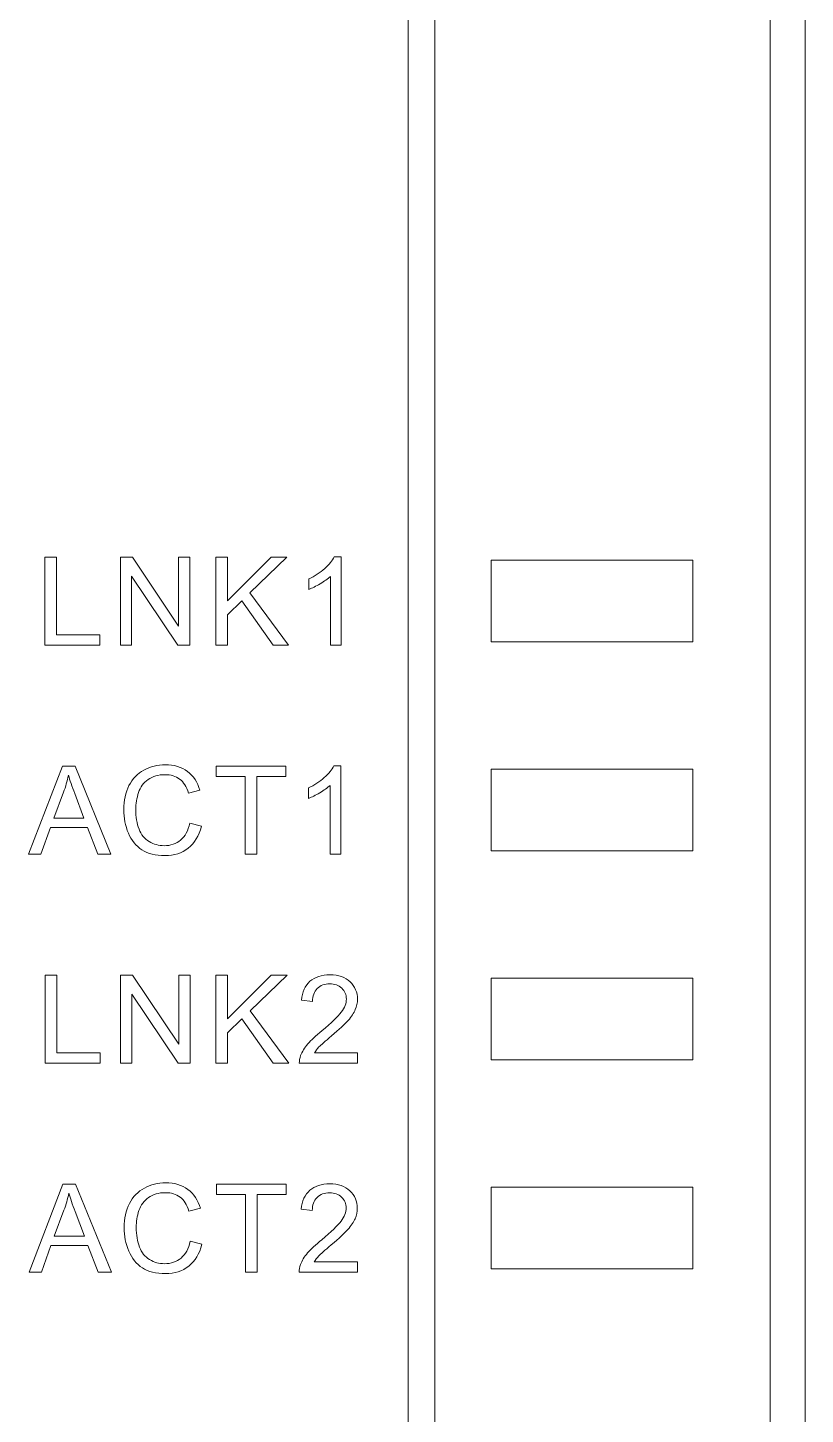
# Model space of a CAD drawing. Header units: millimetres. Extents: x 33157 to 59611, y -29750 to 1750.
# Drawn here: x 54267.4 to 54285.25, y 415.51 to 447.35 of the extents above; entities that cross this region are included whole.
import ezdxf

# ---------------------------------------------------------------- set-up
doc = ezdxf.new("R2010")
doc.units = ezdxf.units.MM
doc.layers.get('0').update_dxf_attribs({"lineweight": 18})

msp = doc.modelspace()

# ---------------------------------------------------------------- linework, layer by layer
at = {"lineweight": 9}
for p, q in [((54276.128, 478.392), (54276.128, 413.909)), ((54276.742, 478.392), (54276.742, 350.976)), ((54284.443, 474.177), (54284.443, 352.724)), ((54285.246, 473.374), (54285.246, 353.206))]:
    msp.add_line(p, q, dxfattribs=at)
for points in [[(54278.035, 433.246), (54282.668, 433.246), (54282.668, 435.124), (54278.035, 435.124)], [(54278.035, 428.446), (54282.668, 428.446), (54282.668, 430.324), (54278.035, 430.324)], [(54278.035, 423.646), (54282.668, 423.646), (54282.668, 425.524), (54278.035, 425.524)], [(54278.035, 418.846), (54282.668, 418.846), (54282.668, 420.724), (54278.035, 420.724)]]:
    msp.add_lwpolyline(points, close=True, dxfattribs=at)
for points, knots in [([(54267.791, 433.171), (54267.791, 433.171), (54267.791, 435.192), (54267.791, 435.192), (54267.791, 435.192), (54268.059, 435.192), (54268.059, 435.192), (54268.059, 435.192), (54268.059, 433.408), (54268.059, 433.408), (54268.059, 433.408), (54269.053, 433.408), (54269.053, 433.408), (54269.053, 433.408), (54269.053, 433.171), (54269.053, 433.171), (54269.053, 433.171), (54267.791, 433.171), (54267.791, 433.171)], [0, 0, 0, 0, 143230.506672, 143230.506672, 143230.506672, 286461.013344, 286461.013344, 286461.013344, 429691.520015, 429691.520015, 429691.520015, 572922.026687, 572922.026687, 572922.026687, 716152.533359, 716152.533359, 716152.533359, 859383.040031, 859383.040031, 859383.040031, 859383.040031]), ([(54269.526, 433.171), (54269.526, 433.171), (54269.526, 435.192), (54269.526, 435.192), (54269.526, 435.192), (54269.801, 435.192), (54269.801, 435.192), (54269.801, 435.192), (54270.861, 433.606), (54270.861, 433.606), (54270.861, 433.606), (54270.861, 435.192), (54270.861, 435.192), (54270.861, 435.192), (54271.118, 435.192), (54271.118, 435.192), (54271.118, 435.192), (54271.118, 433.171), (54271.118, 433.171), (54271.118, 433.171), (54270.843, 433.171), (54270.843, 433.171), (54270.843, 433.171), (54269.783, 434.757), (54269.783, 434.757), (54269.783, 434.757), (54269.783, 433.171), (54269.783, 433.171), (54269.783, 433.171), (54269.526, 433.171), (54269.526, 433.171)], [0, 0, 0, 0, 138137.396762, 138137.396762, 138137.396762, 276274.793523, 276274.793523, 276274.793523, 414412.190285, 414412.190285, 414412.190285, 552549.587046, 552549.587046, 552549.587046, 690686.983808, 690686.983808, 690686.983808, 828824.380569, 828824.380569, 828824.380569, 966961.777331, 966961.777331, 966961.777331, 1105099.174093, 1105099.174093, 1105099.174093, 1243236.570854, 1243236.570854, 1243236.570854, 1381373.967616, 1381373.967616, 1381373.967616, 1381373.967616]), ([(54271.712, 433.171), (54271.712, 433.171), (54271.712, 435.192), (54271.712, 435.192), (54271.712, 435.192), (54271.98, 435.192), (54271.98, 435.192), (54271.98, 435.192), (54271.98, 434.19), (54271.98, 434.19), (54271.98, 434.19), (54272.984, 435.192), (54272.984, 435.192), (54272.984, 435.192), (54273.346, 435.192), (54273.346, 435.192), (54273.346, 435.192), (54272.499, 434.372), (54272.499, 434.372), (54272.499, 434.372), (54273.383, 433.171), (54273.383, 433.171), (54273.383, 433.171), (54273.03, 433.171), (54273.03, 433.171), (54273.03, 433.171), (54272.311, 434.191), (54272.311, 434.191), (54272.311, 434.191), (54271.98, 433.871), (54271.98, 433.871), (54271.98, 433.871), (54271.98, 433.171), (54271.98, 433.171), (54271.98, 433.171), (54271.712, 433.171), (54271.712, 433.171)], [0, 0, 0, 0, 136868.536027, 136868.536027, 136868.536027, 273737.072054, 273737.072054, 273737.072054, 410605.608081, 410605.608081, 410605.608081, 547474.144108, 547474.144108, 547474.144108, 684342.680135, 684342.680135, 684342.680135, 821211.216162, 821211.216162, 821211.216162, 958079.75219, 958079.75219, 958079.75219, 1094948.288217, 1094948.288217, 1094948.288217, 1231816.824244, 1231816.824244, 1231816.824244, 1368685.360271, 1368685.360271, 1368685.360271, 1505553.896298, 1505553.896298, 1505553.896298, 1642422.432325, 1642422.432325, 1642422.432325, 1642422.432325]), ([(54274.595, 433.171), (54274.595, 433.171), (54274.347, 433.171), (54274.347, 433.171), (54274.347, 433.171), (54274.347, 434.752), (54274.347, 434.752), (54274.287, 434.695), (54274.209, 434.638), (54274.112, 434.581), (54274.015, 434.524), (54273.927, 434.481), (54273.85, 434.453), (54273.85, 434.453), (54273.85, 434.693), (54273.85, 434.693), (54273.989, 434.758), (54274.11, 434.837), (54274.214, 434.93), (54274.318, 435.023), (54274.392, 435.113), (54274.435, 435.2), (54274.435, 435.2), (54274.595, 435.2), (54274.595, 435.2), (54274.595, 435.2), (54274.595, 433.171), (54274.595, 433.171)], [0, 0, 0, 0, 139023.986159, 139023.986159, 139023.986159, 278047.972317, 278047.972317, 278047.972317, 417071.958476, 417071.958476, 417071.958476, 556095.944634, 556095.944634, 556095.944634, 695119.930793, 695119.930793, 695119.930793, 834143.916951, 834143.916951, 834143.916951, 973167.90311, 973167.90311, 973167.90311, 1112191.889268, 1112191.889268, 1112191.889268, 1251215.875427, 1251215.875427, 1251215.875427, 1251215.875427]), ([(54267.417, 428.371), (54267.417, 428.371), (54268.192, 430.392), (54268.192, 430.392), (54268.192, 430.392), (54268.486, 430.392), (54268.486, 430.392), (54268.486, 430.392), (54269.309, 428.371), (54269.309, 428.371), (54269.309, 428.371), (54269.005, 428.371), (54269.005, 428.371), (54269.005, 428.371), (54268.771, 428.983), (54268.771, 428.983), (54268.771, 428.983), (54267.92, 428.983), (54267.92, 428.983), (54267.92, 428.983), (54267.701, 428.371), (54267.701, 428.371), (54267.701, 428.371), (54267.417, 428.371), (54267.417, 428.371)], [0, 0, 0, 0, 140051.393971, 140051.393971, 140051.393971, 280102.787943, 280102.787943, 280102.787943, 420154.181914, 420154.181914, 420154.181914, 560205.575886, 560205.575886, 560205.575886, 700256.969857, 700256.969857, 700256.969857, 840308.363829, 840308.363829, 840308.363829, 980359.7578, 980359.7578, 980359.7578, 1120411.151771, 1120411.151771, 1120411.151771, 1120411.151771]), ([(54271.117, 429.08), (54271.117, 429.08), (54271.385, 429.012), (54271.385, 429.012), (54271.329, 428.792), (54271.229, 428.625), (54271.083, 428.51), (54270.938, 428.395), (54270.76, 428.337), (54270.55, 428.337), (54270.333, 428.337), (54270.156, 428.381), (54270.019, 428.47), (54269.883, 428.559), (54269.779, 428.687), (54269.708, 428.855), (54269.637, 429.023), (54269.602, 429.203), (54269.602, 429.396), (54269.602, 429.607), (54269.642, 429.79), (54269.722, 429.947), (54269.803, 430.103), (54269.917, 430.222), (54270.065, 430.304), (54270.213, 430.385), (54270.376, 430.426), (54270.554, 430.426), (54270.756, 430.426), (54270.926, 430.374), (54271.064, 430.271), (54271.201, 430.168), (54271.297, 430.024), (54271.351, 429.838), (54271.351, 429.838), (54271.089, 429.775), (54271.089, 429.775), (54271.042, 429.922), (54270.974, 430.029), (54270.885, 430.096), (54270.796, 430.164), (54270.684, 430.197), (54270.549, 430.197), (54270.395, 430.197), (54270.265, 430.16), (54270.161, 430.085), (54270.057, 430.011), (54269.984, 429.911), (54269.942, 429.786), (54269.899, 429.66), (54269.878, 429.531), (54269.878, 429.398), (54269.878, 429.226), (54269.903, 429.076), (54269.953, 428.948), (54270.003, 428.82), (54270.08, 428.724), (54270.186, 428.661), (54270.291, 428.597), (54270.405, 428.566), (54270.528, 428.566), (54270.677, 428.566), (54270.803, 428.609), (54270.907, 428.695), (54271.01, 428.782), (54271.08, 428.91), (54271.117, 429.08)], [0, 0, 0, 0, 133974.775126, 133974.775126, 133974.775126, 267949.550251, 267949.550251, 267949.550251, 401924.325377, 401924.325377, 401924.325377, 535899.100503, 535899.100503, 535899.100503, 669873.875628, 669873.875628, 669873.875628, 803848.650754, 803848.650754, 803848.650754, 937823.42588, 937823.42588, 937823.42588, 1071798.201005, 1071798.201005, 1071798.201005, 1205772.976131, 1205772.976131, 1205772.976131, 1339747.751257, 1339747.751257, 1339747.751257, 1473722.526382, 1473722.526382, 1473722.526382, 1607697.301508, 1607697.301508, 1607697.301508, 1741672.076634, 1741672.076634, 1741672.076634, 1875646.851759, 1875646.851759, 1875646.851759, 2009621.626885, 2009621.626885, 2009621.626885, 2143596.402011, 2143596.402011, 2143596.402011, 2277571.177136, 2277571.177136, 2277571.177136, 2411545.952262, 2411545.952262, 2411545.952262, 2545520.727388, 2545520.727388, 2545520.727388, 2679495.502513, 2679495.502513, 2679495.502513, 2813470.277639, 2813470.277639, 2813470.277639, 2947445.052764, 2947445.052764, 2947445.052764, 2947445.052764]), ([(54272.386, 428.371), (54272.386, 428.371), (54272.386, 430.155), (54272.386, 430.155), (54272.386, 430.155), (54271.72, 430.155), (54271.72, 430.155), (54271.72, 430.155), (54271.72, 430.392), (54271.72, 430.392), (54271.72, 430.392), (54273.321, 430.392), (54273.321, 430.392), (54273.321, 430.392), (54273.321, 430.155), (54273.321, 430.155), (54273.321, 430.155), (54272.655, 430.155), (54272.655, 430.155), (54272.655, 430.155), (54272.655, 428.371), (54272.655, 428.371), (54272.655, 428.371), (54272.386, 428.371), (54272.386, 428.371)], [0, 0, 0, 0, 140061.599896, 140061.599896, 140061.599896, 280123.199792, 280123.199792, 280123.199792, 420184.799687, 420184.799687, 420184.799687, 560246.399583, 560246.399583, 560246.399583, 700307.999479, 700307.999479, 700307.999479, 840369.599375, 840369.599375, 840369.599375, 980431.19927, 980431.19927, 980431.19927, 1120492.799166, 1120492.799166, 1120492.799166, 1120492.799166]), ([(54274.586, 428.371), (54274.586, 428.371), (54274.338, 428.371), (54274.338, 428.371), (54274.338, 428.371), (54274.338, 429.952), (54274.338, 429.952), (54274.278, 429.895), (54274.199, 429.838), (54274.102, 429.781), (54274.006, 429.724), (54273.918, 429.681), (54273.841, 429.653), (54273.841, 429.653), (54273.841, 429.893), (54273.841, 429.893), (54273.98, 429.958), (54274.101, 430.037), (54274.205, 430.13), (54274.309, 430.223), (54274.383, 430.313), (54274.426, 430.4), (54274.426, 430.4), (54274.586, 430.4), (54274.586, 430.4), (54274.586, 430.4), (54274.586, 428.371), (54274.586, 428.371)], [0, 0, 0, 0, 139029.798009, 139029.798009, 139029.798009, 278059.596018, 278059.596018, 278059.596018, 417089.394027, 417089.394027, 417089.394027, 556119.192036, 556119.192036, 556119.192036, 695148.990045, 695148.990045, 695148.990045, 834178.788054, 834178.788054, 834178.788054, 973208.586063, 973208.586063, 973208.586063, 1112238.384071, 1112238.384071, 1112238.384071, 1251268.18208, 1251268.18208, 1251268.18208, 1251268.18208]), ([(54267.998, 429.201), (54267.998, 429.201), (54268.687, 429.201), (54268.687, 429.201), (54268.687, 429.201), (54268.476, 429.761), (54268.476, 429.761), (54268.413, 429.931), (54268.365, 430.072), (54268.332, 430.183), (54268.304, 430.051), (54268.267, 429.922), (54268.22, 429.794), (54268.22, 429.794), (54267.998, 429.201), (54267.998, 429.201)], [0, 0, 0, 0, 145829.910687, 145829.910687, 145829.910687, 291659.821373, 291659.821373, 291659.821373, 437489.73206, 437489.73206, 437489.73206, 583319.642746, 583319.642746, 583319.642746, 729149.553433, 729149.553433, 729149.553433, 729149.553433]), ([(54267.796, 423.571), (54267.796, 423.571), (54267.796, 425.592), (54267.796, 425.592), (54267.796, 425.592), (54268.064, 425.592), (54268.064, 425.592), (54268.064, 425.592), (54268.064, 423.808), (54268.064, 423.808), (54268.064, 423.808), (54269.058, 423.808), (54269.058, 423.808), (54269.058, 423.808), (54269.058, 423.571), (54269.058, 423.571), (54269.058, 423.571), (54267.796, 423.571), (54267.796, 423.571)], [0, 0, 0, 0, 143243.095821, 143243.095821, 143243.095821, 286486.191643, 286486.191643, 286486.191643, 429729.287464, 429729.287464, 429729.287464, 572972.383285, 572972.383285, 572972.383285, 716215.479106, 716215.479106, 716215.479106, 859458.574928, 859458.574928, 859458.574928, 859458.574928]), ([(54269.531, 423.571), (54269.531, 423.571), (54269.531, 425.592), (54269.531, 425.592), (54269.531, 425.592), (54269.806, 425.592), (54269.806, 425.592), (54269.806, 425.592), (54270.866, 424.006), (54270.866, 424.006), (54270.866, 424.006), (54270.866, 425.592), (54270.866, 425.592), (54270.866, 425.592), (54271.123, 425.592), (54271.123, 425.592), (54271.123, 425.592), (54271.123, 423.571), (54271.123, 423.571), (54271.123, 423.571), (54270.848, 423.571), (54270.848, 423.571), (54270.848, 423.571), (54269.788, 425.157), (54269.788, 425.157), (54269.788, 425.157), (54269.788, 423.571), (54269.788, 423.571), (54269.788, 423.571), (54269.531, 423.571), (54269.531, 423.571)], [0, 0, 0, 0, 138149.53832, 138149.53832, 138149.53832, 276299.076641, 276299.076641, 276299.076641, 414448.614961, 414448.614961, 414448.614961, 552598.153281, 552598.153281, 552598.153281, 690747.691601, 690747.691601, 690747.691601, 828897.229922, 828897.229922, 828897.229922, 967046.768242, 967046.768242, 967046.768242, 1105196.306562, 1105196.306562, 1105196.306562, 1243345.844882, 1243345.844882, 1243345.844882, 1381495.383203, 1381495.383203, 1381495.383203, 1381495.383203]), ([(54271.717, 423.571), (54271.717, 423.571), (54271.717, 425.592), (54271.717, 425.592), (54271.717, 425.592), (54271.985, 425.592), (54271.985, 425.592), (54271.985, 425.592), (54271.985, 424.59), (54271.985, 424.59), (54271.985, 424.59), (54272.989, 425.592), (54272.989, 425.592), (54272.989, 425.592), (54273.351, 425.592), (54273.351, 425.592), (54273.351, 425.592), (54272.504, 424.772), (54272.504, 424.772), (54272.504, 424.772), (54273.388, 423.571), (54273.388, 423.571), (54273.388, 423.571), (54273.035, 423.571), (54273.035, 423.571), (54273.035, 423.571), (54272.316, 424.591), (54272.316, 424.591), (54272.316, 424.591), (54271.985, 424.271), (54271.985, 424.271), (54271.985, 424.271), (54271.985, 423.571), (54271.985, 423.571), (54271.985, 423.571), (54271.717, 423.571), (54271.717, 423.571)], [0, 0, 0, 0, 136880.565677, 136880.565677, 136880.565677, 273761.131355, 273761.131355, 273761.131355, 410641.697032, 410641.697032, 410641.697032, 547522.26271, 547522.26271, 547522.26271, 684402.828387, 684402.828387, 684402.828387, 821283.394064, 821283.394064, 821283.394064, 958163.959742, 958163.959742, 958163.959742, 1095044.525419, 1095044.525419, 1095044.525419, 1231925.091096, 1231925.091096, 1231925.091096, 1368805.656774, 1368805.656774, 1368805.656774, 1505686.222451, 1505686.222451, 1505686.222451, 1642566.788129, 1642566.788129, 1642566.788129, 1642566.788129]), ([(54274.97, 423.808), (54274.97, 423.808), (54274.97, 423.571), (54274.97, 423.571), (54274.97, 423.571), (54273.632, 423.571), (54273.632, 423.571), (54273.631, 423.631), (54273.64, 423.688), (54273.662, 423.744), (54273.696, 423.834), (54273.751, 423.924), (54273.827, 424.012), (54273.902, 424.1), (54274.011, 424.202), (54274.151, 424.317), (54274.37, 424.497), (54274.519, 424.64), (54274.596, 424.745), (54274.674, 424.85), (54274.713, 424.95), (54274.713, 425.044), (54274.713, 425.142), (54274.678, 425.225), (54274.607, 425.293), (54274.537, 425.36), (54274.445, 425.394), (54274.331, 425.394), (54274.211, 425.394), (54274.115, 425.358), (54274.043, 425.287), (54273.972, 425.216), (54273.935, 425.117), (54273.934, 424.991), (54273.934, 424.991), (54273.68, 425.016), (54273.68, 425.016), (54273.698, 425.206), (54273.764, 425.351), (54273.877, 425.451), (54273.992, 425.55), (54274.145, 425.6), (54274.337, 425.6), (54274.531, 425.6), (54274.685, 425.546), (54274.797, 425.439), (54274.911, 425.331), (54274.967, 425.197), (54274.967, 425.038), (54274.967, 424.958), (54274.951, 424.878), (54274.917, 424.8), (54274.885, 424.721), (54274.829, 424.639), (54274.753, 424.553), (54274.676, 424.467), (54274.548, 424.348), (54274.37, 424.197), (54274.221, 424.072), (54274.125, 423.987), (54274.083, 423.943), (54274.041, 423.898), (54274.006, 423.853), (54273.978, 423.808), (54273.978, 423.808), (54274.97, 423.808), (54274.97, 423.808)], [0, 0, 0, 0, 133990.588475, 133990.588475, 133990.588475, 267981.176951, 267981.176951, 267981.176951, 401971.765426, 401971.765426, 401971.765426, 535962.353902, 535962.353902, 535962.353902, 669952.942377, 669952.942377, 669952.942377, 803943.530853, 803943.530853, 803943.530853, 937934.119328, 937934.119328, 937934.119328, 1071924.707804, 1071924.707804, 1071924.707804, 1205915.296279, 1205915.296279, 1205915.296279, 1339905.884755, 1339905.884755, 1339905.884755, 1473896.47323, 1473896.47323, 1473896.47323, 1607887.061706, 1607887.061706, 1607887.061706, 1741877.650181, 1741877.650181, 1741877.650181, 1875868.238656, 1875868.238656, 1875868.238656, 2009858.827132, 2009858.827132, 2009858.827132, 2143849.415607, 2143849.415607, 2143849.415607, 2277840.004083, 2277840.004083, 2277840.004083, 2411830.592558, 2411830.592558, 2411830.592558, 2545821.181034, 2545821.181034, 2545821.181034, 2679811.769509, 2679811.769509, 2679811.769509, 2813802.357985, 2813802.357985, 2813802.357985, 2947792.94646, 2947792.94646, 2947792.94646, 2947792.94646]), ([(54267.427, 418.771), (54267.427, 418.771), (54268.202, 420.792), (54268.202, 420.792), (54268.202, 420.792), (54268.496, 420.792), (54268.496, 420.792), (54268.496, 420.792), (54269.319, 418.771), (54269.319, 418.771), (54269.319, 418.771), (54269.014, 418.771), (54269.014, 418.771), (54269.014, 418.771), (54268.78, 419.383), (54268.78, 419.383), (54268.78, 419.383), (54267.93, 419.383), (54267.93, 419.383), (54267.93, 419.383), (54267.71, 418.771), (54267.71, 418.771), (54267.71, 418.771), (54267.427, 418.771), (54267.427, 418.771)], [0, 0, 0, 0, 140063.716935, 140063.716935, 140063.716935, 280127.43387, 280127.43387, 280127.43387, 420191.150805, 420191.150805, 420191.150805, 560254.86774, 560254.86774, 560254.86774, 700318.584675, 700318.584675, 700318.584675, 840382.30161, 840382.30161, 840382.30161, 980446.018545, 980446.018545, 980446.018545, 1120509.73548, 1120509.73548, 1120509.73548, 1120509.73548]), ([(54271.127, 419.48), (54271.127, 419.48), (54271.395, 419.412), (54271.395, 419.412), (54271.339, 419.192), (54271.238, 419.025), (54271.093, 418.91), (54270.948, 418.795), (54270.77, 418.737), (54270.56, 418.737), (54270.342, 418.737), (54270.165, 418.781), (54270.029, 418.87), (54269.893, 418.959), (54269.789, 419.087), (54269.718, 419.255), (54269.647, 419.423), (54269.611, 419.603), (54269.611, 419.796), (54269.611, 420.007), (54269.651, 420.19), (54269.732, 420.347), (54269.812, 420.503), (54269.926, 420.622), (54270.075, 420.704), (54270.223, 420.785), (54270.386, 420.826), (54270.564, 420.826), (54270.766, 420.826), (54270.936, 420.774), (54271.073, 420.671), (54271.211, 420.568), (54271.307, 420.424), (54271.361, 420.238), (54271.361, 420.238), (54271.099, 420.175), (54271.099, 420.175), (54271.052, 420.322), (54270.984, 420.429), (54270.895, 420.496), (54270.806, 420.564), (54270.694, 420.597), (54270.559, 420.597), (54270.404, 420.597), (54270.274, 420.56), (54270.171, 420.485), (54270.067, 420.411), (54269.993, 420.311), (54269.951, 420.186), (54269.909, 420.06), (54269.888, 419.931), (54269.888, 419.798), (54269.888, 419.626), (54269.913, 419.476), (54269.963, 419.348), (54270.012, 419.22), (54270.09, 419.124), (54270.195, 419.061), (54270.301, 418.997), (54270.415, 418.966), (54270.537, 418.966), (54270.687, 418.966), (54270.813, 419.009), (54270.917, 419.095), (54271.02, 419.182), (54271.09, 419.31), (54271.127, 419.48)], [0, 0, 0, 0, 133986.563288, 133986.563288, 133986.563288, 267973.126576, 267973.126576, 267973.126576, 401959.689864, 401959.689864, 401959.689864, 535946.253152, 535946.253152, 535946.253152, 669932.81644, 669932.81644, 669932.81644, 803919.379728, 803919.379728, 803919.379728, 937905.943016, 937905.943016, 937905.943016, 1071892.506305, 1071892.506305, 1071892.506305, 1205879.069593, 1205879.069593, 1205879.069593, 1339865.632881, 1339865.632881, 1339865.632881, 1473852.196169, 1473852.196169, 1473852.196169, 1607838.759457, 1607838.759457, 1607838.759457, 1741825.322745, 1741825.322745, 1741825.322745, 1875811.886033, 1875811.886033, 1875811.886033, 2009798.449321, 2009798.449321, 2009798.449321, 2143785.012609, 2143785.012609, 2143785.012609, 2277771.575897, 2277771.575897, 2277771.575897, 2411758.139185, 2411758.139185, 2411758.139185, 2545744.702473, 2545744.702473, 2545744.702473, 2679731.265761, 2679731.265761, 2679731.265761, 2813717.829049, 2813717.829049, 2813717.829049, 2947704.392337, 2947704.392337, 2947704.392337, 2947704.392337]), ([(54272.396, 418.771), (54272.396, 418.771), (54272.396, 420.555), (54272.396, 420.555), (54272.396, 420.555), (54271.73, 420.555), (54271.73, 420.555), (54271.73, 420.555), (54271.73, 420.792), (54271.73, 420.792), (54271.73, 420.792), (54273.33, 420.792), (54273.33, 420.792), (54273.33, 420.792), (54273.33, 420.555), (54273.33, 420.555), (54273.33, 420.555), (54272.664, 420.555), (54272.664, 420.555), (54272.664, 420.555), (54272.664, 418.771), (54272.664, 418.771), (54272.664, 418.771), (54272.396, 418.771), (54272.396, 418.771)], [0, 0, 0, 0, 140073.92252, 140073.92252, 140073.92252, 280147.845041, 280147.845041, 280147.845041, 420221.767561, 420221.767561, 420221.767561, 560295.690081, 560295.690081, 560295.690081, 700369.612602, 700369.612602, 700369.612602, 840443.535122, 840443.535122, 840443.535122, 980517.457642, 980517.457642, 980517.457642, 1120591.380163, 1120591.380163, 1120591.380163, 1120591.380163]), ([(54274.965, 419.008), (54274.965, 419.008), (54274.965, 418.771), (54274.965, 418.771), (54274.965, 418.771), (54273.628, 418.771), (54273.628, 418.771), (54273.626, 418.831), (54273.636, 418.888), (54273.657, 418.944), (54273.691, 419.034), (54273.746, 419.124), (54273.822, 419.212), (54273.898, 419.3), (54274.006, 419.402), (54274.146, 419.517), (54274.365, 419.697), (54274.514, 419.84), (54274.591, 419.945), (54274.669, 420.05), (54274.708, 420.15), (54274.708, 420.244), (54274.708, 420.342), (54274.673, 420.425), (54274.603, 420.493), (54274.532, 420.56), (54274.44, 420.594), (54274.327, 420.594), (54274.207, 420.594), (54274.111, 420.558), (54274.039, 420.487), (54273.967, 420.416), (54273.931, 420.317), (54273.93, 420.191), (54273.93, 420.191), (54273.676, 420.216), (54273.676, 420.216), (54273.693, 420.406), (54273.759, 420.551), (54273.873, 420.651), (54273.987, 420.75), (54274.14, 420.8), (54274.332, 420.8), (54274.526, 420.8), (54274.68, 420.746), (54274.793, 420.639), (54274.906, 420.531), (54274.962, 420.397), (54274.962, 420.238), (54274.962, 420.158), (54274.946, 420.078), (54274.913, 420), (54274.88, 419.921), (54274.825, 419.839), (54274.748, 419.753), (54274.671, 419.667), (54274.543, 419.548), (54274.366, 419.397), (54274.216, 419.272), (54274.121, 419.187), (54274.078, 419.143), (54274.036, 419.098), (54274.001, 419.053), (54273.973, 419.008), (54273.973, 419.008), (54274.965, 419.008), (54274.965, 419.008)], [0, 0, 0, 0, 133996.459135, 133996.459135, 133996.459135, 267992.91827, 267992.91827, 267992.91827, 401989.377405, 401989.377405, 401989.377405, 535985.83654, 535985.83654, 535985.83654, 669982.295675, 669982.295675, 669982.295675, 803978.754809, 803978.754809, 803978.754809, 937975.213944, 937975.213944, 937975.213944, 1071971.673079, 1071971.673079, 1071971.673079, 1205968.132214, 1205968.132214, 1205968.132214, 1339964.591349, 1339964.591349, 1339964.591349, 1473961.050484, 1473961.050484, 1473961.050484, 1607957.509619, 1607957.509619, 1607957.509619, 1741953.968754, 1741953.968754, 1741953.968754, 1875950.427889, 1875950.427889, 1875950.427889, 2009946.887024, 2009946.887024, 2009946.887024, 2143943.346159, 2143943.346159, 2143943.346159, 2277939.805294, 2277939.805294, 2277939.805294, 2411936.264428, 2411936.264428, 2411936.264428, 2545932.723563, 2545932.723563, 2545932.723563, 2679929.182698, 2679929.182698, 2679929.182698, 2813925.641833, 2813925.641833, 2813925.641833, 2947922.100968, 2947922.100968, 2947922.100968, 2947922.100968]), ([(54268.008, 419.601), (54268.008, 419.601), (54268.697, 419.601), (54268.697, 419.601), (54268.697, 419.601), (54268.486, 420.161), (54268.486, 420.161), (54268.422, 420.331), (54268.375, 420.472), (54268.341, 420.583), (54268.313, 420.451), (54268.276, 420.322), (54268.23, 420.194), (54268.23, 420.194), (54268.008, 419.601), (54268.008, 419.601)], [0, 0, 0, 0, 145841.782861, 145841.782861, 145841.782861, 291683.565721, 291683.565721, 291683.565721, 437525.348582, 437525.348582, 437525.348582, 583367.131443, 583367.131443, 583367.131443, 729208.914303, 729208.914303, 729208.914303, 729208.914303])]:
    msp.add_open_spline(points, degree=3, knots=knots)

doc.saveas('drawing.dxf')
